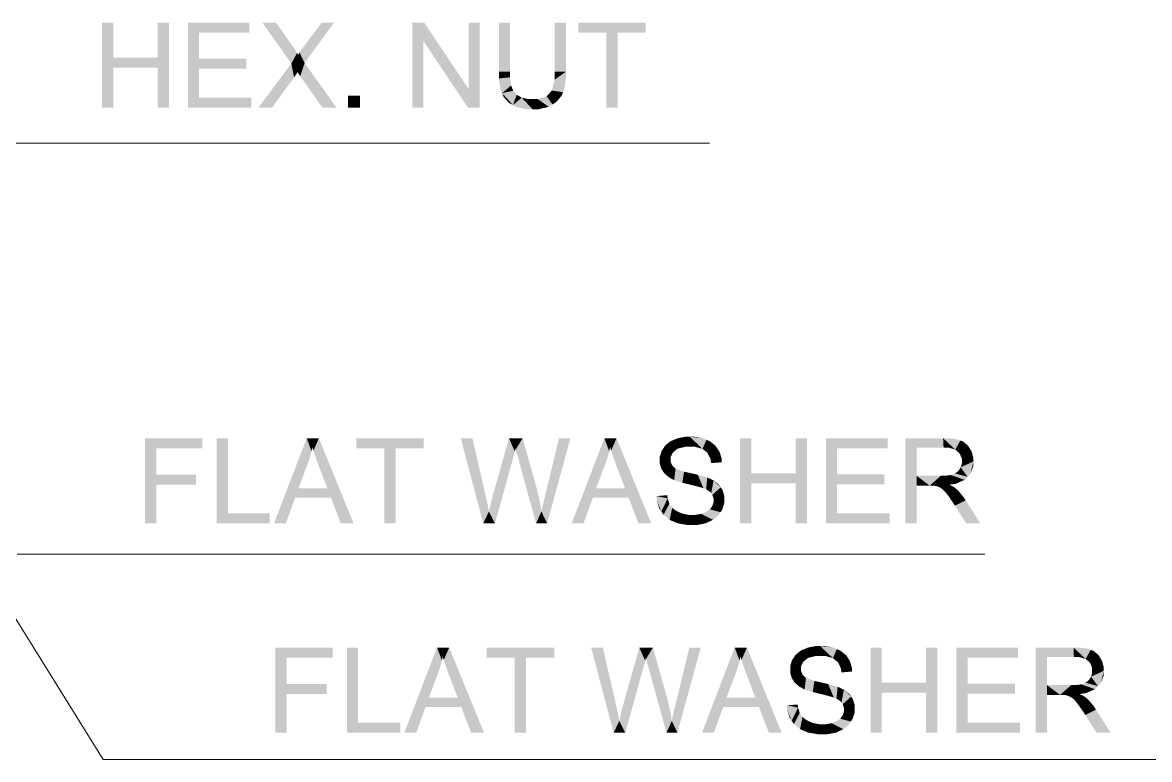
# Model space of a CAD drawing. Header units: millimetres. Extents: x 2 to 579, y 1 to 405.
# Drawn here: x 237.72 to 249.13, y 114.27 to 121.74 of the extents above; entities that cross this region are included whole.
import ezdxf

# ---------------------------------------------------------------- set-up
doc = ezdxf.new("R2010")
doc.units = ezdxf.units.MM
doc.linetypes.add('XKITLINE00', pattern=[0])
doc.layers.add('LinkedObject', color=7, linetype='Continuous', lineweight=0)

# ---------------------------------------------------------------- blocks, each defined once
blk = doc.blocks.new('*A4')
at = {"layer": 'LinkedObject'}
for points in [[(238.635, 121.385), (238.521, 120.876), (238.521, 121.74)], [(238.635, 121.385), (238.521, 121.74), (238.635, 121.74)], [(239.199, 121.74), (239.085, 121.385), (239.085, 121.74)], [(239.085, 121.283), (239.085, 121.385), (239.199, 121.74)], [(239.085, 121.283), (239.199, 121.74), (239.199, 120.876)], [(239.505, 121.374), (239.391, 120.876), (239.391, 121.74)], [(239.505, 121.374), (239.391, 121.74), (239.505, 121.638)], [(240.015, 121.638), (239.391, 121.74), (240.015, 121.74)], [(239.505, 121.638), (239.391, 121.74), (240.015, 121.638)], [(240.282, 121.74), (240.439, 121.324), (240.145, 121.74)], [(240.439, 121.519), (240.439, 121.324), (240.282, 121.74)], [(240.574, 121.33), (240.575, 121.51), (240.873, 121.74)], [(240.873, 121.74), (240.575, 121.51), (240.749, 121.74)], [(241.666, 121.74), (241.776, 121.554), (241.666, 120.876)], [(241.776, 121.554), (241.666, 121.74), (241.784, 121.74)], [(241.776, 121.554), (241.784, 121.74), (242.229, 120.876)], [(242.229, 120.876), (241.784, 121.74), (242.237, 121.062)], [(242.346, 121.74), (242.237, 121.062), (242.237, 121.74)], [(242.346, 120.876), (242.237, 121.062), (242.346, 121.74)], [(242.655, 121.74), (242.541, 121.241), (242.541, 121.74)], [(242.655, 121.241), (242.541, 121.241), (242.655, 121.74)], [(243.22, 121.74), (243.106, 121.241), (243.106, 121.74)], [(243.22, 121.241), (243.106, 121.241), (243.22, 121.74)], [(243.345, 121.74), (243.629, 121.638), (243.345, 121.638)], [(243.743, 121.638), (243.629, 121.638), (243.345, 121.74)], [(243.743, 121.638), (243.345, 121.74), (244.029, 121.74)], [(243.743, 121.638), (244.029, 121.74), (244.029, 121.638)], [(243.629, 120.876), (243.743, 121.638), (243.743, 120.876)], [(243.629, 121.638), (243.743, 121.638), (243.629, 120.876)], [(240.464, 121.485), (240.439, 121.324), (240.439, 121.519)], [(240.498, 121.432), (240.439, 121.324), (240.464, 121.485)], [(240.556, 121.484), (240.574, 121.33), (240.522, 121.436)], [(240.575, 121.51), (240.574, 121.33), (240.556, 121.484)], [(241.666, 120.876), (241.776, 121.554), (241.776, 120.876)], [(238.635, 121.283), (238.521, 120.876), (238.635, 121.385)], [(238.635, 121.385), (239.085, 121.283), (238.635, 121.283)], [(239.085, 121.385), (239.085, 121.283), (238.635, 121.385)], [(239.505, 121.272), (239.391, 120.876), (239.505, 121.374)], [(239.983, 121.272), (239.505, 121.374), (239.983, 121.374)], [(239.505, 121.272), (239.505, 121.374), (239.983, 121.272)], [(240.508, 121.413), (240.439, 121.324), (240.498, 121.432)], [(240.439, 121.324), (240.508, 121.413), (240.574, 121.33)], [(240.522, 121.436), (240.574, 121.33), (240.508, 121.413)], [(238.521, 120.876), (238.635, 121.283), (238.635, 120.876)], [(239.085, 121.283), (239.199, 120.876), (239.085, 120.876)], [(239.505, 120.978), (239.391, 120.876), (239.505, 121.272)], [(240.439, 121.324), (240.461, 121.175), (240.105, 120.876)], [(240.574, 121.33), (240.502, 121.237), (240.439, 121.324)], [(240.461, 121.175), (240.439, 121.324), (240.467, 121.184)], [(240.467, 121.184), (240.439, 121.324), (240.488, 121.215)], [(240.488, 121.215), (240.439, 121.324), (240.502, 121.237)], [(240.502, 121.237), (240.574, 121.33), (240.511, 121.224)], [(240.511, 121.224), (240.574, 121.33), (240.529, 121.197)], [(240.529, 121.197), (240.574, 121.33), (240.538, 121.184)], [(240.538, 121.184), (240.574, 121.33), (240.755, 120.876)], [(240.755, 120.876), (240.574, 121.33), (240.897, 120.876)], [(242.655, 121.241), (242.541, 121.172), (242.541, 121.241)], [(242.655, 121.185), (242.541, 121.172), (242.655, 121.241)], [(243.079, 121.05), (243.22, 121.241), (243.19, 121.034)], [(243.106, 121.16), (243.22, 121.241), (243.079, 121.05)], [(243.22, 121.241), (243.106, 121.16), (243.106, 121.241)], [(243.19, 121.034), (243.22, 121.241), (243.205, 121.072)], [(243.205, 121.072), (243.22, 121.241), (243.22, 121.176)], [(240.105, 120.876), (240.461, 121.175), (240.242, 120.876)], [(242.655, 121.185), (242.574, 121.024), (242.541, 121.172)], [(242.541, 121.172), (242.574, 121.024), (242.557, 121.064)], [(242.665, 121.102), (242.574, 121.024), (242.655, 121.185)], [(242.237, 121.062), (242.346, 120.876), (242.229, 120.876)], [(242.574, 121.024), (242.665, 121.102), (242.676, 121.075)], [(242.686, 121.048), (242.574, 121.024), (242.676, 121.075)], [(242.686, 121.048), (242.684, 120.903), (242.574, 121.024)], [(242.574, 121.024), (242.684, 120.903), (242.59, 120.984)], [(242.722, 121.007), (242.684, 120.903), (242.686, 121.048)], [(242.684, 120.903), (242.722, 121.007), (242.748, 120.993)], [(243.052, 121.021), (243.122, 120.933), (243.025, 120.993)], [(243.19, 121.034), (243.052, 121.021), (243.079, 121.05)], [(243.176, 120.996), (243.052, 121.021), (243.19, 121.034)], [(243.122, 120.933), (243.052, 121.021), (243.176, 120.996)], [(239.391, 120.876), (239.505, 120.978), (240.035, 120.876)], [(240.035, 120.876), (239.505, 120.978), (240.035, 120.978)], [(241.135, 120.997), (241.014, 120.876), (241.014, 120.997)], [(241.135, 120.876), (241.014, 120.876), (241.135, 120.997)], [(242.59, 120.984), (242.684, 120.903), (242.645, 120.924)], [(242.773, 120.978), (242.684, 120.903), (242.748, 120.993)], [(242.773, 120.978), (242.882, 120.861), (242.684, 120.903)], [(242.684, 120.903), (242.882, 120.861), (242.722, 120.882)], [(242.835, 120.964), (242.882, 120.861), (242.773, 120.978)], [(242.882, 120.861), (242.835, 120.964), (242.872, 120.964)], [(242.935, 120.964), (242.882, 120.861), (242.872, 120.964)], [(242.882, 120.861), (242.935, 120.964), (242.945, 120.861)], [(243.084, 120.909), (242.935, 120.964), (243.025, 120.993)], [(243.046, 120.885), (242.935, 120.964), (243.084, 120.909)], [(242.945, 120.861), (242.935, 120.964), (243.046, 120.885)], [(243.025, 120.993), (243.122, 120.933), (243.084, 120.909)], [(242.722, 120.882), (242.882, 120.861), (242.822, 120.861)], [(239.07, 117.156), (238.956, 116.662), (238.956, 117.526)], [(239.07, 117.156), (238.956, 117.526), (239.07, 117.424)], [(239.538, 117.424), (238.956, 117.526), (239.538, 117.526)], [(239.07, 117.424), (238.956, 117.526), (239.538, 117.424)], [(239.796, 117.526), (239.682, 116.662), (239.682, 117.526)], [(239.796, 116.764), (239.682, 116.662), (239.796, 117.526)], [(240.595, 117.526), (240.606, 117.27), (240.263, 116.662)], [(240.606, 117.27), (240.595, 117.526), (240.621, 117.311)], [(240.621, 117.311), (240.595, 117.526), (240.644, 117.393)], [(240.644, 117.393), (240.595, 117.526), (240.653, 117.435)], [(240.718, 117.526), (240.653, 117.435), (240.595, 117.526)], [(240.653, 117.435), (240.718, 117.526), (240.663, 117.4)], [(240.663, 117.4), (240.718, 117.526), (240.694, 117.31)], [(240.694, 117.31), (240.718, 117.526), (240.714, 117.255)], [(240.714, 117.255), (240.718, 117.526), (240.804, 117.017)], [(240.804, 117.017), (240.718, 117.526), (240.84, 116.924)], [(240.84, 116.924), (240.718, 117.526), (241.07, 116.662)], [(241.097, 117.526), (241.381, 117.424), (241.097, 117.424)], [(241.495, 117.424), (241.381, 117.424), (241.097, 117.526)], [(241.495, 117.424), (241.097, 117.526), (241.781, 117.526)], [(241.495, 117.424), (241.781, 117.526), (241.781, 117.424)], [(242.273, 117.526), (242.383, 116.662), (242.155, 117.526)], [(242.404, 116.959), (242.383, 116.662), (242.273, 117.526)], [(242.644, 117.526), (242.684, 117.32), (242.479, 116.942)], [(242.684, 117.32), (242.644, 117.526), (242.689, 117.341)], [(242.689, 117.341), (242.644, 117.526), (242.702, 117.392)], [(242.702, 117.392), (242.644, 117.526), (242.71, 117.421)], [(242.782, 117.526), (242.71, 117.421), (242.644, 117.526)], [(242.71, 117.421), (242.782, 117.526), (242.712, 117.412)], [(242.712, 117.412), (242.782, 117.526), (242.726, 117.361)], [(242.726, 117.361), (242.782, 117.526), (242.738, 117.32)], [(242.738, 117.32), (242.782, 117.526), (242.905, 117.088)], [(243.266, 117.526), (243.016, 116.97), (243.151, 117.526)], [(243.03, 116.662), (243.016, 116.97), (243.266, 117.526)], [(243.61, 117.526), (243.621, 117.27), (243.278, 116.662)], [(243.621, 117.27), (243.61, 117.526), (243.636, 117.311)], [(243.636, 117.311), (243.61, 117.526), (243.659, 117.393)], [(243.659, 117.393), (243.61, 117.526), (243.668, 117.435)], [(243.733, 117.526), (243.668, 117.435), (243.61, 117.526)], [(243.668, 117.435), (243.733, 117.526), (243.678, 117.4)], [(243.678, 117.4), (243.733, 117.526), (243.709, 117.31)], [(243.709, 117.31), (243.733, 117.526), (243.729, 117.255)], [(243.729, 117.255), (243.733, 117.526), (243.82, 117.017)], [(243.82, 117.017), (243.733, 117.526), (243.855, 116.924)], [(243.855, 116.924), (243.733, 117.526), (244.085, 116.662)], [(244.281, 117.496), (244.328, 117.401), (244.227, 117.453)], [(244.352, 117.42), (244.281, 117.496), (244.317, 117.511)], [(244.328, 117.401), (244.281, 117.496), (244.352, 117.42)], [(244.352, 117.526), (244.428, 117.439), (244.317, 117.511)], [(244.317, 117.511), (244.428, 117.439), (244.352, 117.42)], [(244.431, 117.541), (244.428, 117.439), (244.352, 117.526)], [(244.475, 117.541), (244.428, 117.439), (244.431, 117.541)], [(244.428, 117.439), (244.475, 117.541), (244.479, 117.439)], [(244.475, 117.541), (244.529, 117.439), (244.479, 117.439)], [(244.608, 117.525), (244.475, 117.541), (244.523, 117.541)], [(244.644, 117.51), (244.475, 117.541), (244.608, 117.525)], [(244.604, 117.418), (244.475, 117.541), (244.644, 117.51)], [(244.529, 117.439), (244.475, 117.541), (244.604, 117.418)], [(244.644, 117.51), (244.63, 117.397), (244.604, 117.418)], [(244.681, 117.494), (244.63, 117.397), (244.644, 117.51)], [(244.63, 117.397), (244.681, 117.494), (244.655, 117.377)], [(244.655, 117.377), (244.681, 117.494), (244.757, 117.418)], [(244.757, 117.418), (244.681, 117.494), (244.737, 117.448)], [(245.099, 117.171), (244.985, 116.662), (244.985, 117.526)], [(245.099, 117.171), (244.985, 117.526), (245.099, 117.526)], [(245.662, 117.526), (245.548, 117.171), (245.548, 117.526)], [(245.548, 117.069), (245.548, 117.171), (245.662, 117.526)], [(245.548, 117.069), (245.662, 117.526), (245.662, 116.662)], [(245.968, 117.159), (245.854, 116.662), (245.854, 117.526)], [(245.968, 117.159), (245.854, 117.526), (245.968, 117.424)], [(246.479, 117.424), (245.854, 117.526), (246.479, 117.526)], [(245.968, 117.424), (245.854, 117.526), (246.479, 117.424)], [(246.773, 117.145), (246.659, 116.662), (246.659, 117.526)], [(246.659, 117.526), (246.773, 117.431), (246.773, 117.145)], [(247.046, 117.431), (246.659, 117.526), (247.041, 117.526)], [(246.773, 117.431), (246.659, 117.526), (247.046, 117.431)], [(247.041, 117.526), (247.094, 117.431), (247.046, 117.431)], [(247.186, 117.514), (247.041, 117.526), (247.099, 117.526)], [(247.216, 117.503), (247.041, 117.526), (247.186, 117.514)], [(247.164, 117.411), (247.041, 117.526), (247.216, 117.503)], [(247.094, 117.431), (247.041, 117.526), (247.164, 117.411)], [(247.216, 117.503), (247.186, 117.391), (247.164, 117.411)], [(247.246, 117.491), (247.186, 117.391), (247.216, 117.503)], [(247.186, 117.391), (247.246, 117.491), (247.208, 117.372)], [(247.208, 117.372), (247.246, 117.491), (247.312, 117.42)], [(247.312, 117.42), (247.246, 117.491), (247.294, 117.45)], [(241.381, 116.662), (241.495, 117.424), (241.495, 116.662)], [(241.381, 117.424), (241.495, 117.424), (241.381, 116.662)], [(244.208, 117.425), (244.171, 117.302), (244.19, 117.396)], [(244.305, 117.382), (244.171, 117.302), (244.208, 117.425)], [(244.19, 117.396), (244.171, 117.302), (244.171, 117.335)], [(244.281, 117.337), (244.171, 117.302), (244.305, 117.382)], [(244.227, 117.453), (244.328, 117.401), (244.208, 117.425)], [(244.208, 117.425), (244.328, 117.401), (244.305, 117.382)], [(244.757, 117.418), (244.685, 117.315), (244.655, 117.377)], [(244.777, 117.388), (244.685, 117.315), (244.757, 117.418)], [(244.798, 117.32), (244.685, 117.315), (244.777, 117.388)], [(247.312, 117.42), (247.231, 117.321), (247.208, 117.372)], [(247.33, 117.391), (247.231, 117.321), (247.312, 117.42)], [(247.348, 117.326), (247.231, 117.321), (247.33, 117.391)], [(240.263, 116.662), (240.606, 117.27), (240.511, 117.017)], [(242.479, 116.942), (242.684, 117.32), (242.502, 116.662)], [(242.905, 117.088), (242.918, 116.662), (242.738, 117.32)], [(243.278, 116.662), (243.621, 117.27), (243.526, 117.017)], [(244.171, 117.302), (244.281, 117.337), (244.281, 117.31)], [(244.281, 117.286), (244.171, 117.302), (244.281, 117.31)], [(244.171, 117.302), (244.281, 117.286), (244.171, 117.272)], [(244.171, 117.272), (244.281, 117.286), (244.186, 117.219)], [(244.186, 117.219), (244.281, 117.286), (244.201, 117.195)], [(244.201, 117.195), (244.281, 117.286), (244.298, 117.248)], [(244.298, 117.248), (244.263, 117.13), (244.201, 117.195)], [(244.314, 117.233), (244.263, 117.13), (244.298, 117.248)], [(244.263, 117.13), (244.314, 117.233), (244.293, 117.114)], [(244.293, 117.114), (244.314, 117.233), (244.331, 117.218)], [(244.799, 117.282), (244.685, 117.315), (244.798, 117.32)], [(244.685, 117.315), (244.799, 117.282), (244.69, 117.274)], [(247.219, 117.231), (247.348, 117.29), (247.289, 117.135)], [(247.231, 117.27), (247.348, 117.29), (247.219, 117.231)], [(247.348, 117.29), (247.231, 117.321), (247.348, 117.326)], [(247.231, 117.321), (247.348, 117.29), (247.231, 117.29)], [(247.348, 117.29), (247.231, 117.27), (247.231, 117.29)], [(247.289, 117.135), (247.348, 117.29), (247.318, 117.167)], [(247.318, 117.167), (247.348, 117.29), (247.348, 117.244)], [(239.07, 117.054), (238.956, 116.662), (239.07, 117.156)], [(239.475, 117.054), (239.07, 117.156), (239.475, 117.156)], [(239.07, 117.054), (239.07, 117.156), (239.475, 117.054)], [(244.201, 117.195), (244.263, 117.13), (244.217, 117.17)], [(244.293, 117.114), (244.331, 117.218), (244.317, 117.101)], [(244.317, 117.101), (244.331, 117.218), (244.4, 117.074)], [(244.4, 117.074), (244.331, 117.218), (244.417, 117.187)], [(244.4, 117.074), (244.417, 117.187), (244.46, 117.06)], [(244.46, 117.06), (244.417, 117.187), (244.487, 117.171)], [(244.46, 117.06), (244.487, 117.171), (244.519, 117.046)], [(244.519, 117.046), (244.487, 117.171), (244.556, 117.156)], [(244.519, 117.046), (244.556, 117.156), (244.596, 117.025)], [(244.596, 117.025), (244.556, 117.156), (244.614, 117.018)], [(244.614, 117.018), (244.556, 117.156), (244.641, 117.008)], [(244.652, 117.128), (244.641, 117.008), (244.556, 117.156)], [(244.678, 117.116), (244.641, 117.008), (244.652, 117.128)], [(245.099, 117.069), (244.985, 116.662), (245.099, 117.171)], [(245.099, 117.171), (245.548, 117.069), (245.099, 117.069)], [(245.548, 117.171), (245.548, 117.069), (245.099, 117.171)], [(245.968, 117.058), (245.854, 116.662), (245.968, 117.159)], [(246.447, 117.058), (245.968, 117.159), (246.447, 117.159)], [(245.968, 117.058), (245.968, 117.159), (246.447, 117.058)], [(246.773, 117.145), (246.773, 117.045), (246.659, 116.662)], [(246.905, 117.045), (246.773, 117.145), (247.018, 117.145)], [(246.773, 117.045), (246.773, 117.145), (246.905, 117.045)], [(246.905, 117.045), (247.018, 117.145), (246.927, 117.045)], [(246.927, 117.045), (247.018, 117.145), (246.959, 117.043)], [(246.959, 117.043), (247.018, 117.145), (246.969, 117.041)], [(246.969, 117.041), (247.018, 117.145), (246.982, 117.038)], [(246.982, 117.038), (247.018, 117.145), (247.008, 117.027)], [(247.008, 117.027), (247.018, 117.145), (247.057, 117.145)], [(247.008, 117.027), (247.057, 117.145), (247.021, 117.018)], [(247.057, 117.145), (247.105, 117.055), (247.021, 117.018)], [(247.118, 117.153), (247.105, 117.055), (247.057, 117.145)], [(247.105, 117.055), (247.118, 117.153), (247.167, 117.063)], [(247.14, 117.161), (247.289, 117.135), (247.118, 117.153)], [(247.259, 117.104), (247.118, 117.153), (247.289, 117.135)], [(247.167, 117.063), (247.118, 117.153), (247.259, 117.104)], [(247.163, 117.169), (247.289, 117.135), (247.14, 117.161)], [(247.289, 117.135), (247.163, 117.169), (247.196, 117.195)], [(247.208, 117.213), (247.289, 117.135), (247.196, 117.195)], [(247.219, 117.231), (247.289, 117.135), (247.208, 117.213)], [(238.956, 116.662), (239.07, 117.054), (239.07, 116.662)], [(240.478, 116.924), (240.263, 116.662), (240.511, 117.017)], [(240.511, 117.017), (240.84, 116.924), (240.478, 116.924)], [(240.804, 117.017), (240.84, 116.924), (240.511, 117.017)], [(242.928, 117.007), (242.918, 116.662), (242.905, 117.088)], [(242.962, 116.854), (242.918, 116.662), (242.928, 117.007)], [(243.494, 116.924), (243.278, 116.662), (243.526, 117.017)], [(243.526, 117.017), (243.855, 116.924), (243.494, 116.924)], [(243.82, 117.017), (243.855, 116.924), (243.526, 117.017)], [(244.641, 117.008), (244.678, 117.116), (244.68, 116.982)], [(244.68, 116.982), (244.678, 117.116), (244.716, 117.099)], [(244.68, 116.982), (244.716, 117.099), (244.692, 116.967)], [(244.692, 116.967), (244.716, 117.099), (244.704, 116.952)], [(244.716, 117.099), (244.789, 117.028), (244.704, 116.952)], [(244.704, 116.952), (244.789, 117.028), (244.716, 116.916)], [(244.789, 117.028), (244.716, 117.099), (244.771, 117.055)], [(244.716, 116.916), (244.789, 117.028), (244.807, 117.002)], [(244.985, 116.662), (245.099, 117.069), (245.099, 116.662)], [(245.548, 117.069), (245.662, 116.662), (245.548, 116.662)], [(245.968, 116.764), (245.854, 116.662), (245.968, 117.058)], [(246.659, 116.662), (246.773, 117.045), (246.773, 116.662)], [(247.021, 117.018), (247.105, 117.055), (247.034, 117.01)], [(247.105, 117.055), (247.062, 116.981), (247.034, 117.01)], [(247.128, 117.044), (247.062, 116.981), (247.105, 117.055)], [(247.062, 116.981), (247.128, 117.044), (247.079, 116.961)], [(247.079, 116.961), (247.128, 117.044), (247.095, 116.94)], [(247.095, 116.94), (247.128, 117.044), (247.174, 117.012)], [(247.174, 117.012), (247.136, 116.88), (247.095, 116.94)], [(247.174, 117.012), (247.128, 117.044), (247.162, 117.023)], [(247.199, 116.989), (247.136, 116.88), (247.174, 117.012)], [(240.263, 116.662), (240.478, 116.924), (240.383, 116.662)], [(240.84, 116.924), (241.07, 116.662), (240.94, 116.662)], [(242.415, 116.915), (242.383, 116.662), (242.404, 116.959)], [(242.433, 116.826), (242.383, 116.662), (242.415, 116.915)], [(242.476, 116.932), (242.502, 116.662), (242.457, 116.852)], [(242.479, 116.942), (242.502, 116.662), (242.476, 116.932)], [(243.003, 116.917), (243.03, 116.662), (242.981, 116.823)], [(243.016, 116.97), (243.03, 116.662), (243.003, 116.917)], [(243.278, 116.662), (243.494, 116.924), (243.399, 116.662)], [(243.855, 116.924), (244.085, 116.662), (243.955, 116.662)], [(244.251, 116.916), (244.139, 116.939), (244.247, 116.949)], [(244.139, 116.939), (244.187, 116.784), (244.14, 116.896)], [(244.251, 116.916), (244.187, 116.784), (244.139, 116.939)], [(244.14, 116.896), (244.187, 116.784), (244.164, 116.818)], [(244.269, 116.863), (244.187, 116.784), (244.251, 116.916)], [(244.703, 116.839), (244.825, 116.906), (244.806, 116.806)], [(244.716, 116.876), (244.825, 116.906), (244.703, 116.839)], [(244.716, 116.916), (244.807, 117.002), (244.716, 116.896)], [(244.716, 116.896), (244.807, 117.002), (244.716, 116.876)], [(244.807, 117.002), (244.825, 116.906), (244.716, 116.876)], [(244.806, 116.806), (244.825, 116.906), (244.825, 116.871)], [(244.825, 116.906), (244.807, 117.002), (244.825, 116.94)], [(247.246, 116.931), (247.136, 116.88), (247.199, 116.989)], [(247.136, 116.88), (247.246, 116.931), (247.161, 116.842)], [(247.161, 116.842), (247.246, 116.931), (247.269, 116.897)], [(247.161, 116.842), (247.269, 116.897), (247.275, 116.662)], [(247.275, 116.662), (247.269, 116.897), (247.418, 116.662)], [(242.44, 116.783), (242.383, 116.662), (242.433, 116.826)], [(242.44, 116.783), (242.502, 116.662), (242.383, 116.662)], [(242.457, 116.852), (242.502, 116.662), (242.44, 116.783)], [(242.972, 116.783), (242.918, 116.662), (242.962, 116.854)], [(242.972, 116.783), (243.03, 116.662), (242.918, 116.662)], [(242.981, 116.823), (243.03, 116.662), (242.972, 116.783)], [(244.187, 116.784), (244.269, 116.863), (244.209, 116.75)], [(244.209, 116.75), (244.269, 116.863), (244.271, 116.698)], [(244.283, 116.842), (244.271, 116.698), (244.269, 116.863)], [(244.297, 116.821), (244.271, 116.698), (244.283, 116.842)], [(244.297, 116.821), (244.311, 116.681), (244.271, 116.698)], [(244.34, 116.788), (244.311, 116.681), (244.297, 116.821)], [(244.311, 116.681), (244.34, 116.788), (244.35, 116.664)], [(244.369, 116.775), (244.35, 116.664), (244.34, 116.788)], [(244.642, 116.778), (244.766, 116.745), (244.617, 116.769)], [(244.679, 116.805), (244.786, 116.776), (244.642, 116.778)], [(244.642, 116.778), (244.786, 116.776), (244.766, 116.745)], [(244.691, 116.822), (244.806, 116.806), (244.679, 116.805)], [(244.786, 116.776), (244.679, 116.805), (244.806, 116.806)], [(244.703, 116.839), (244.806, 116.806), (244.691, 116.822)], [(239.682, 116.662), (239.796, 116.764), (240.221, 116.662)], [(240.221, 116.662), (239.796, 116.764), (240.221, 116.764)], [(244.399, 116.762), (244.35, 116.664), (244.369, 116.775)], [(244.399, 116.762), (244.448, 116.647), (244.35, 116.664)], [(244.465, 116.749), (244.448, 116.647), (244.399, 116.762)], [(244.465, 116.749), (244.507, 116.647), (244.448, 116.647)], [(244.502, 116.749), (244.507, 116.647), (244.465, 116.749)], [(244.502, 116.749), (244.553, 116.647), (244.507, 116.647)], [(244.534, 116.749), (244.553, 116.647), (244.502, 116.749)], [(244.592, 116.759), (244.673, 116.681), (244.534, 116.749)], [(244.534, 116.749), (244.673, 116.681), (244.553, 116.647)], [(244.553, 116.647), (244.673, 116.681), (244.636, 116.664)], [(244.617, 116.769), (244.766, 116.745), (244.592, 116.759)], [(244.71, 116.698), (244.592, 116.759), (244.766, 116.745)], [(244.673, 116.681), (244.592, 116.759), (244.71, 116.698)], [(245.854, 116.662), (245.968, 116.764), (246.499, 116.662)], [(246.499, 116.662), (245.968, 116.764), (246.499, 116.764)], [(245.752, 115.419), (245.748, 115.318), (245.673, 115.404)], [(245.796, 115.419), (245.748, 115.318), (245.752, 115.419)], [(245.748, 115.318), (245.796, 115.419), (245.8, 115.318)], [(245.796, 115.419), (245.85, 115.318), (245.8, 115.318)], [(245.928, 115.403), (245.796, 115.419), (245.844, 115.419)], [(245.965, 115.388), (245.796, 115.419), (245.928, 115.403)], [(245.925, 115.297), (245.796, 115.419), (245.965, 115.388)], [(245.85, 115.318), (245.796, 115.419), (245.925, 115.297)], [(240.391, 115.034), (240.277, 114.54), (240.277, 115.404)], [(240.391, 115.034), (240.277, 115.404), (240.391, 115.302)], [(240.859, 115.302), (240.277, 115.404), (240.859, 115.404)], [(240.391, 115.302), (240.277, 115.404), (240.859, 115.302)], [(241.116, 115.404), (241.002, 114.54), (241.002, 115.404)], [(241.116, 114.642), (241.002, 114.54), (241.116, 115.404)], [(241.915, 115.404), (241.927, 115.148), (241.583, 114.54)], [(241.927, 115.148), (241.915, 115.404), (241.941, 115.189)], [(241.941, 115.189), (241.915, 115.404), (241.965, 115.272)], [(241.965, 115.272), (241.915, 115.404), (241.973, 115.313)], [(242.038, 115.404), (241.973, 115.313), (241.915, 115.404)], [(241.973, 115.313), (242.038, 115.404), (241.983, 115.278)], [(241.983, 115.278), (242.038, 115.404), (242.014, 115.188)], [(242.014, 115.188), (242.038, 115.404), (242.034, 115.134)], [(242.034, 115.134), (242.038, 115.404), (242.125, 114.895)], [(242.125, 114.895), (242.038, 115.404), (242.16, 114.802)], [(242.16, 114.802), (242.038, 115.404), (242.391, 114.54)], [(242.418, 115.404), (242.702, 115.302), (242.418, 115.302)], [(242.816, 115.302), (242.702, 115.302), (242.418, 115.404)], [(242.816, 115.302), (242.418, 115.404), (243.102, 115.404)], [(242.702, 114.54), (242.816, 115.302), (242.816, 114.54)], [(242.702, 115.302), (242.816, 115.302), (242.702, 114.54)], [(242.816, 115.302), (243.102, 115.404), (243.102, 115.302)], [(243.594, 115.404), (243.704, 114.54), (243.476, 115.404)], [(243.725, 114.838), (243.704, 114.54), (243.594, 115.404)], [(243.964, 115.404), (244.004, 115.198), (243.8, 114.821)], [(244.004, 115.198), (243.964, 115.404), (244.01, 115.219)], [(244.01, 115.219), (243.964, 115.404), (244.023, 115.27)], [(244.023, 115.27), (243.964, 115.404), (244.03, 115.3)], [(244.102, 115.404), (244.03, 115.3), (243.964, 115.404)], [(244.03, 115.3), (244.102, 115.404), (244.033, 115.29)], [(244.033, 115.29), (244.102, 115.404), (244.046, 115.239)], [(244.046, 115.239), (244.102, 115.404), (244.058, 115.198)], [(244.058, 115.198), (244.102, 115.404), (244.225, 114.966)], [(244.586, 115.404), (244.336, 114.849), (244.471, 115.404)], [(244.35, 114.54), (244.336, 114.849), (244.586, 115.404)], [(244.93, 115.404), (244.942, 115.148), (244.599, 114.54)], [(244.942, 115.148), (244.93, 115.404), (244.957, 115.189)], [(244.957, 115.189), (244.93, 115.404), (244.98, 115.272)], [(244.98, 115.272), (244.93, 115.404), (244.989, 115.313)], [(245.054, 115.404), (244.989, 115.313), (244.93, 115.404)], [(244.989, 115.313), (245.054, 115.404), (244.999, 115.278)], [(244.999, 115.278), (245.054, 115.404), (245.029, 115.188)], [(245.029, 115.188), (245.054, 115.404), (245.05, 115.134)], [(245.05, 115.134), (245.054, 115.404), (245.14, 114.895)], [(245.14, 114.895), (245.054, 115.404), (245.176, 114.802)], [(245.176, 114.802), (245.054, 115.404), (245.406, 114.54)], [(245.529, 115.303), (245.492, 115.181), (245.51, 115.275)], [(245.625, 115.261), (245.492, 115.181), (245.529, 115.303)], [(245.547, 115.331), (245.649, 115.28), (245.529, 115.303)], [(245.529, 115.303), (245.649, 115.28), (245.625, 115.261)], [(245.602, 115.375), (245.649, 115.28), (245.547, 115.331)], [(245.673, 115.299), (245.602, 115.375), (245.637, 115.389)], [(245.649, 115.28), (245.602, 115.375), (245.673, 115.299)], [(245.673, 115.404), (245.748, 115.318), (245.637, 115.389)], [(245.637, 115.389), (245.748, 115.318), (245.673, 115.299)], [(245.965, 115.388), (245.95, 115.276), (245.925, 115.297)], [(246.001, 115.372), (245.95, 115.276), (245.965, 115.388)], [(245.95, 115.276), (246.001, 115.372), (245.976, 115.255)], [(245.976, 115.255), (246.001, 115.372), (246.078, 115.297)], [(246.078, 115.297), (246.006, 115.193), (245.976, 115.255)], [(246.078, 115.297), (246.001, 115.372), (246.058, 115.327)], [(246.097, 115.267), (246.006, 115.193), (246.078, 115.297)], [(246.42, 115.049), (246.306, 114.54), (246.306, 115.404)], [(246.42, 115.049), (246.306, 115.404), (246.42, 115.404)], [(246.983, 115.404), (246.869, 115.049), (246.869, 115.404)], [(246.869, 114.947), (246.869, 115.049), (246.983, 115.404)], [(246.869, 114.947), (246.983, 115.404), (246.983, 114.54)], [(247.289, 115.038), (247.175, 114.54), (247.175, 115.404)], [(247.289, 115.038), (247.175, 115.404), (247.289, 115.302)], [(247.8, 115.302), (247.175, 115.404), (247.8, 115.404)], [(247.289, 115.302), (247.175, 115.404), (247.8, 115.302)], [(248.093, 115.023), (247.979, 114.54), (247.979, 115.404)], [(247.979, 115.404), (248.093, 115.309), (248.093, 115.023)], [(248.366, 115.309), (247.979, 115.404), (248.362, 115.404)], [(248.093, 115.309), (247.979, 115.404), (248.366, 115.309)], [(248.362, 115.404), (248.414, 115.309), (248.366, 115.309)], [(248.507, 115.393), (248.362, 115.404), (248.419, 115.404)], [(248.537, 115.381), (248.362, 115.404), (248.507, 115.393)], [(248.485, 115.289), (248.362, 115.404), (248.537, 115.381)], [(248.414, 115.309), (248.362, 115.404), (248.485, 115.289)], [(248.537, 115.381), (248.507, 115.27), (248.485, 115.289)], [(248.567, 115.369), (248.507, 115.27), (248.537, 115.381)], [(248.507, 115.27), (248.567, 115.369), (248.529, 115.25)], [(248.529, 115.25), (248.567, 115.369), (248.633, 115.299)], [(248.633, 115.299), (248.551, 115.199), (248.529, 115.25)], [(248.651, 115.269), (248.551, 115.199), (248.633, 115.299)], [(248.633, 115.299), (248.567, 115.369), (248.615, 115.328)], [(243.8, 114.821), (244.004, 115.198), (243.822, 114.54)], [(244.225, 114.966), (244.239, 114.54), (244.058, 115.198)], [(245.51, 115.275), (245.492, 115.181), (245.492, 115.213)], [(245.602, 115.215), (245.492, 115.181), (245.625, 115.261)], [(245.492, 115.181), (245.602, 115.215), (245.602, 115.188)], [(245.602, 115.165), (245.492, 115.181), (245.602, 115.188)], [(245.492, 115.181), (245.602, 115.165), (245.492, 115.151)], [(246.118, 115.199), (246.006, 115.193), (246.097, 115.267)], [(246.12, 115.161), (246.006, 115.193), (246.118, 115.199)], [(246.006, 115.193), (246.12, 115.161), (246.01, 115.152)], [(248.669, 115.204), (248.551, 115.199), (248.651, 115.269)], [(248.669, 115.168), (248.551, 115.199), (248.669, 115.204)], [(248.551, 115.199), (248.669, 115.168), (248.551, 115.169)], [(241.583, 114.54), (241.927, 115.148), (241.831, 114.895)], [(244.599, 114.54), (244.942, 115.148), (244.847, 114.895)], [(245.492, 115.151), (245.602, 115.165), (245.507, 115.097)], [(245.507, 115.097), (245.602, 115.165), (245.522, 115.073)], [(245.522, 115.073), (245.602, 115.165), (245.618, 115.127)], [(245.618, 115.127), (245.583, 115.009), (245.522, 115.073)], [(245.522, 115.073), (245.583, 115.009), (245.537, 115.049)], [(245.635, 115.111), (245.583, 115.009), (245.618, 115.127)], [(245.583, 115.009), (245.635, 115.111), (245.614, 114.992)], [(245.614, 114.992), (245.635, 115.111), (245.652, 115.096)], [(245.614, 114.992), (245.652, 115.096), (245.638, 114.98)], [(245.638, 114.98), (245.652, 115.096), (245.721, 114.953)], [(245.721, 114.953), (245.652, 115.096), (245.738, 115.066)], [(245.721, 114.953), (245.738, 115.066), (245.781, 114.938)], [(245.781, 114.938), (245.738, 115.066), (245.807, 115.05)], [(248.609, 115.013), (248.483, 115.048), (248.517, 115.073)], [(248.528, 115.091), (248.609, 115.013), (248.517, 115.073)], [(248.54, 115.109), (248.609, 115.013), (248.528, 115.091)], [(248.54, 115.109), (248.669, 115.168), (248.609, 115.013)], [(248.551, 115.148), (248.669, 115.168), (248.54, 115.109)], [(248.669, 115.168), (248.551, 115.148), (248.551, 115.169)], [(248.609, 115.013), (248.669, 115.168), (248.639, 115.045)], [(248.639, 115.045), (248.669, 115.168), (248.669, 115.123)], [(240.391, 114.932), (240.277, 114.54), (240.391, 115.034)], [(240.796, 114.932), (240.391, 115.034), (240.796, 115.034)], [(240.391, 114.932), (240.391, 115.034), (240.796, 114.932)], [(244.248, 114.885), (244.239, 114.54), (244.225, 114.966)], [(245.781, 114.938), (245.807, 115.05), (245.84, 114.924)], [(245.84, 114.924), (245.807, 115.05), (245.877, 115.034)], [(245.84, 114.924), (245.877, 115.034), (245.917, 114.903)], [(245.917, 114.903), (245.877, 115.034), (245.934, 114.896)], [(245.934, 114.896), (245.877, 115.034), (245.961, 114.886)], [(245.973, 115.007), (245.961, 114.886), (245.877, 115.034)], [(245.998, 114.995), (245.961, 114.886), (245.973, 115.007)], [(245.961, 114.886), (245.998, 114.995), (246, 114.861)], [(246, 114.861), (245.998, 114.995), (246.036, 114.977)], [(246, 114.861), (246.036, 114.977), (246.012, 114.845)], [(246.012, 114.845), (246.036, 114.977), (246.024, 114.83)], [(246.036, 114.977), (246.11, 114.907), (246.024, 114.83)], [(246.11, 114.907), (246.036, 114.977), (246.092, 114.933)], [(246.42, 114.947), (246.306, 114.54), (246.42, 115.049)], [(246.42, 115.049), (246.869, 114.947), (246.42, 114.947)], [(246.869, 115.049), (246.869, 114.947), (246.42, 115.049)], [(247.289, 114.936), (247.175, 114.54), (247.289, 115.038)], [(247.768, 114.936), (247.289, 115.038), (247.768, 115.038)], [(247.289, 114.936), (247.289, 115.038), (247.768, 114.936)], [(248.093, 115.023), (248.093, 114.924), (247.979, 114.54)], [(248.226, 114.924), (248.093, 115.023), (248.339, 115.023)], [(248.093, 114.924), (248.093, 115.023), (248.226, 114.924)], [(248.226, 114.924), (248.339, 115.023), (248.248, 114.924)], [(248.248, 114.924), (248.339, 115.023), (248.28, 114.922)], [(248.28, 114.922), (248.339, 115.023), (248.289, 114.92)], [(248.289, 114.92), (248.339, 115.023), (248.302, 114.916)], [(248.302, 114.916), (248.339, 115.023), (248.328, 114.905)], [(248.328, 114.905), (248.339, 115.023), (248.378, 115.023)], [(248.328, 114.905), (248.378, 115.023), (248.341, 114.897)], [(248.378, 115.023), (248.426, 114.933), (248.341, 114.897)], [(248.439, 115.031), (248.426, 114.933), (248.378, 115.023)], [(248.426, 114.933), (248.439, 115.031), (248.488, 114.942)], [(248.461, 115.039), (248.609, 115.013), (248.439, 115.031)], [(248.58, 114.982), (248.439, 115.031), (248.609, 115.013)], [(248.488, 114.942), (248.439, 115.031), (248.58, 114.982)], [(248.483, 115.048), (248.609, 115.013), (248.461, 115.039)], [(240.277, 114.54), (240.391, 114.932), (240.391, 114.54)], [(241.799, 114.802), (241.583, 114.54), (241.831, 114.895)], [(241.831, 114.895), (242.16, 114.802), (241.799, 114.802)], [(242.125, 114.895), (242.16, 114.802), (241.831, 114.895)], [(243.735, 114.793), (243.704, 114.54), (243.725, 114.838)], [(244.282, 114.732), (244.239, 114.54), (244.248, 114.885)], [(244.336, 114.849), (244.35, 114.54), (244.323, 114.796)], [(244.814, 114.802), (244.599, 114.54), (244.847, 114.895)], [(244.847, 114.895), (245.176, 114.802), (244.814, 114.802)], [(245.14, 114.895), (245.176, 114.802), (244.847, 114.895)], [(246.024, 114.83), (246.11, 114.907), (246.036, 114.795)], [(246.036, 114.795), (246.11, 114.907), (246.128, 114.88)], [(246.036, 114.795), (246.128, 114.88), (246.036, 114.774)], [(246.036, 114.774), (246.128, 114.88), (246.036, 114.754)], [(246.128, 114.88), (246.146, 114.784), (246.036, 114.754)], [(246.146, 114.784), (246.128, 114.88), (246.146, 114.819)], [(246.306, 114.54), (246.42, 114.947), (246.42, 114.54)], [(246.869, 114.947), (246.983, 114.54), (246.869, 114.54)], [(247.289, 114.642), (247.175, 114.54), (247.289, 114.936)], [(247.979, 114.54), (248.093, 114.924), (248.093, 114.54)], [(248.341, 114.897), (248.426, 114.933), (248.354, 114.889)], [(248.426, 114.933), (248.383, 114.86), (248.354, 114.889)], [(248.448, 114.922), (248.383, 114.86), (248.426, 114.933)], [(248.383, 114.86), (248.448, 114.922), (248.399, 114.839)], [(248.399, 114.839), (248.448, 114.922), (248.415, 114.818)], [(248.415, 114.818), (248.448, 114.922), (248.495, 114.89)], [(248.495, 114.89), (248.457, 114.759), (248.415, 114.818)], [(248.495, 114.89), (248.448, 114.922), (248.483, 114.901)], [(248.52, 114.867), (248.457, 114.759), (248.495, 114.89)], [(248.567, 114.81), (248.457, 114.759), (248.52, 114.867)], [(241.583, 114.54), (241.799, 114.802), (241.704, 114.54)], [(242.16, 114.802), (242.391, 114.54), (242.26, 114.54)], [(243.753, 114.705), (243.704, 114.54), (243.735, 114.793)], [(243.777, 114.73), (243.822, 114.54), (243.761, 114.661)], [(243.797, 114.81), (243.822, 114.54), (243.777, 114.73)], [(243.8, 114.821), (243.822, 114.54), (243.797, 114.81)], [(244.293, 114.661), (244.239, 114.54), (244.282, 114.732)], [(244.323, 114.796), (244.35, 114.54), (244.301, 114.702)], [(244.599, 114.54), (244.814, 114.802), (244.719, 114.54)], [(245.176, 114.802), (245.406, 114.54), (245.276, 114.54)], [(245.572, 114.795), (245.46, 114.818), (245.568, 114.827)], [(245.46, 114.818), (245.507, 114.662), (245.461, 114.774)], [(245.572, 114.795), (245.507, 114.662), (245.46, 114.818)], [(245.461, 114.774), (245.507, 114.662), (245.485, 114.697)], [(245.589, 114.741), (245.507, 114.662), (245.572, 114.795)], [(245.507, 114.662), (245.589, 114.741), (245.53, 114.628)], [(245.53, 114.628), (245.589, 114.741), (245.592, 114.577)], [(245.603, 114.72), (245.592, 114.577), (245.589, 114.741)], [(246.024, 114.717), (246.146, 114.784), (246.126, 114.685)], [(246.036, 114.754), (246.146, 114.784), (246.024, 114.717)], [(246.126, 114.685), (246.146, 114.784), (246.146, 114.75)], [(248.457, 114.759), (248.567, 114.81), (248.482, 114.72)], [(248.482, 114.72), (248.567, 114.81), (248.589, 114.775)], [(248.482, 114.72), (248.589, 114.775), (248.596, 114.54)], [(248.596, 114.54), (248.589, 114.775), (248.738, 114.54)], [(241.002, 114.54), (241.116, 114.642), (241.542, 114.54)], [(241.542, 114.54), (241.116, 114.642), (241.542, 114.642)], [(243.761, 114.661), (243.704, 114.54), (243.753, 114.705)], [(243.761, 114.661), (243.822, 114.54), (243.704, 114.54)], [(244.293, 114.661), (244.35, 114.54), (244.239, 114.54)], [(244.301, 114.702), (244.35, 114.54), (244.293, 114.661)], [(245.617, 114.7), (245.592, 114.577), (245.603, 114.72)], [(245.617, 114.7), (245.631, 114.56), (245.592, 114.577)], [(245.661, 114.666), (245.631, 114.56), (245.617, 114.7)], [(245.631, 114.56), (245.661, 114.666), (245.671, 114.543)], [(245.69, 114.653), (245.671, 114.543), (245.661, 114.666)], [(245.719, 114.64), (245.671, 114.543), (245.69, 114.653)], [(245.719, 114.64), (245.769, 114.526), (245.671, 114.543)], [(245.786, 114.627), (245.769, 114.526), (245.719, 114.64)], [(245.786, 114.627), (245.827, 114.526), (245.769, 114.526)], [(245.822, 114.627), (245.827, 114.526), (245.786, 114.627)], [(245.822, 114.627), (245.873, 114.526), (245.827, 114.526)], [(245.855, 114.627), (245.873, 114.526), (245.822, 114.627)], [(245.912, 114.637), (245.993, 114.559), (245.855, 114.627)], [(245.855, 114.627), (245.993, 114.559), (245.873, 114.526)], [(245.937, 114.647), (246.087, 114.624), (245.912, 114.637)], [(246.03, 114.576), (245.912, 114.637), (246.087, 114.624)], [(245.993, 114.559), (245.912, 114.637), (246.03, 114.576)], [(245.962, 114.657), (246.087, 114.624), (245.937, 114.647)], [(246, 114.683), (246.106, 114.654), (245.962, 114.657)], [(245.962, 114.657), (246.106, 114.654), (246.087, 114.624)], [(246.012, 114.7), (246.126, 114.685), (246, 114.683)], [(246.106, 114.654), (246, 114.683), (246.126, 114.685)], [(246.024, 114.717), (246.126, 114.685), (246.012, 114.7)], [(247.175, 114.54), (247.289, 114.642), (247.819, 114.54)], [(247.819, 114.54), (247.289, 114.642), (247.819, 114.642)], [(245.873, 114.526), (245.993, 114.559), (245.956, 114.542)]]:
    blk.add_hatch(color=7, dxfattribs=at).paths.add_polyline_path(points, flags=17)
at = {"layer": 'LinkedObject', "color": 6, "linetype": 'XKITLINE00', "lineweight": 0}
for p, q in [((236.14, 120.518), (244.675, 120.518)), ((234.922, 120.074), (238.533, 114.269)), ((237.662, 116.349), (247.465, 116.349)), ((238.533, 114.269), (256.633, 114.269))]:
    blk.add_line(p, q, dxfattribs=at)

msp = doc.modelspace()

# ---------------------------------------------------------------- block references
at = {"lineweight": 0}
msp.add_blockref('*A4', (0, 0), dxfattribs=at)

doc.saveas('drawing.dxf')
